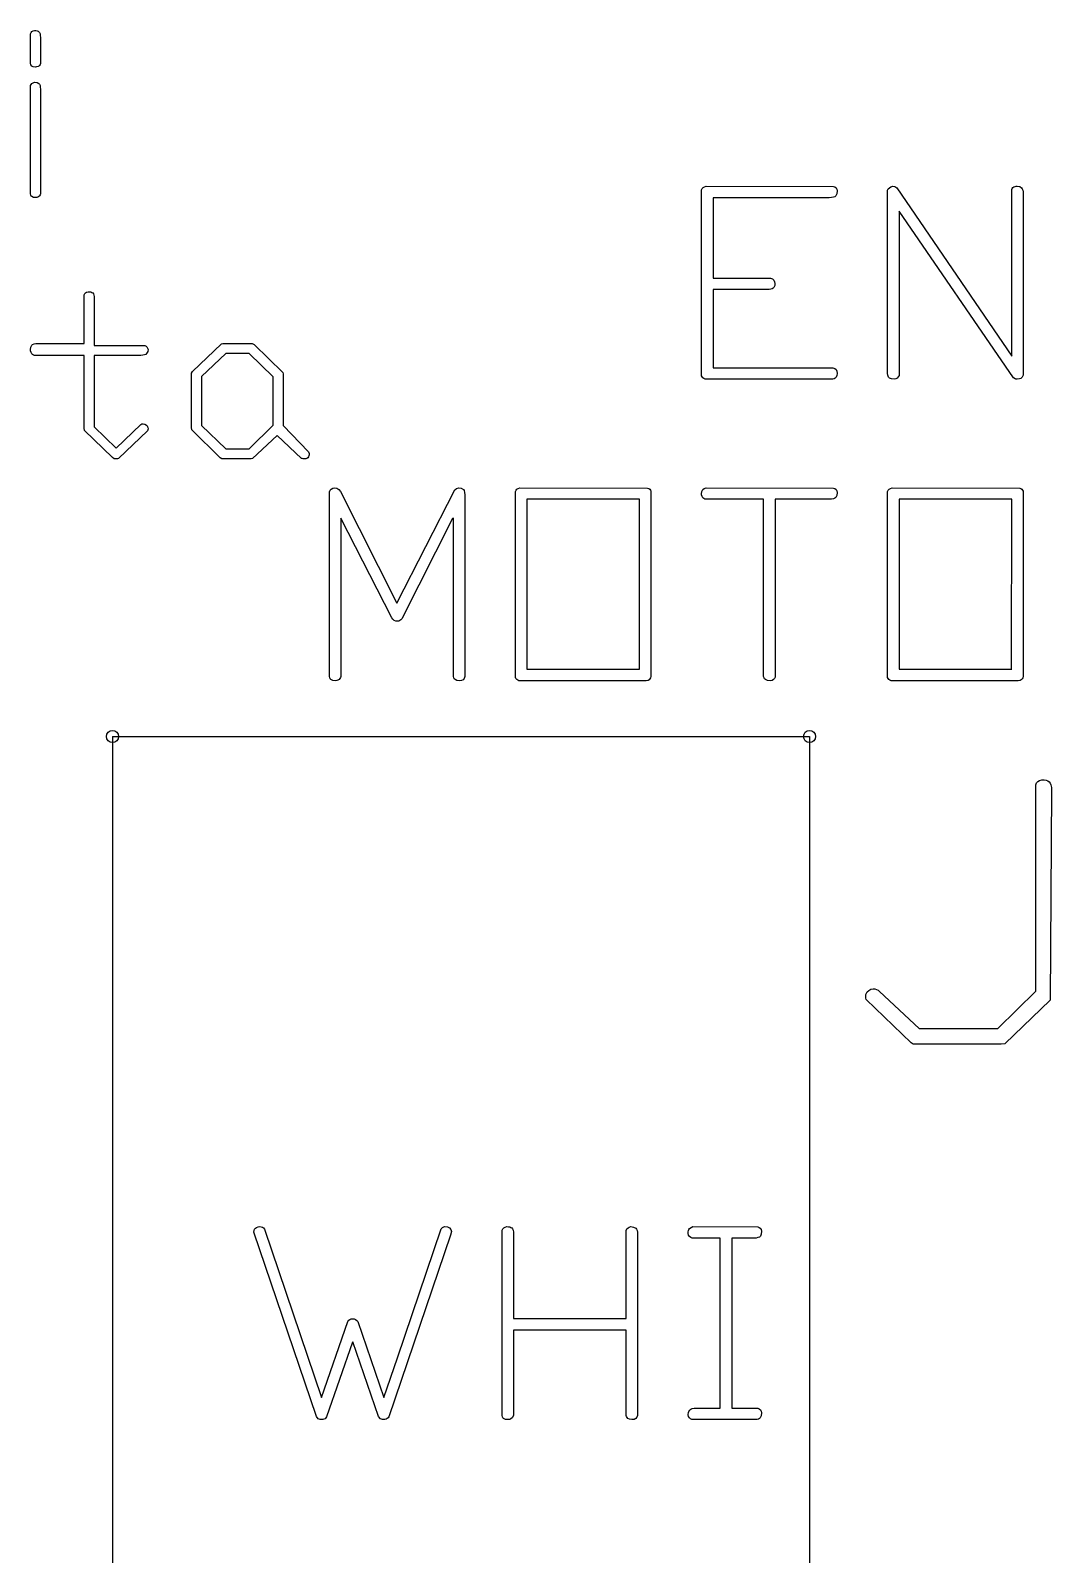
# Paper-space layout 'Sheet1' of a CAD drawing. Header units: millimetres. Extents: x 3 to 419, y -76 to 292.
# Drawn here: x 302.32 to 313.07, y 165.29 to 181.34 of the extents above; entities that cross this region are included whole.
import ezdxf

# ---------------------------------------------------------------- set-up
doc = ezdxf.new("R2010")
doc.units = ezdxf.units.MM

psp = doc.layouts.new('Sheet1')

# ---------------------------------------------------------------- linework, layer by layer
at = {"color": 7, "linetype": 'Continuous'}
for p, q in [((303.1840503, 173.906802), (303.1840503, 158.906802)), ((303.1840503, 173.906802), (310.5240503, 173.906802)), ((310.5240503, 173.906802), (310.5240503, 158.906802))]:
    psp.add_line(p, q, dxfattribs=at)
at = {"color": 7, "linetype": 'Continuous', "flags": 128}
for points in [[(302.4101052, 181.3261472), (302.4166793, 181.3173079), (302.4215901, 181.3045401), (302.4242091, 181.2875163), (302.4251912, 181.2662365), (302.4251912, 181.2662365), (302.4251912, 180.9928734), (302.4251912, 180.9928734), (302.4209353, 180.9817425), (302.4150424, 180.9725758), (302.4081674, 180.9657008), (302.3999829, 180.9607901), (302.384596, 180.955552), (302.3728103, 180.9535877), (302.3728103, 180.9535877), (302.3498936, 180.9562067), (302.3335246, 180.9640639), (302.3237032, 180.9771591), (302.3204293, 180.9954925), (302.3204293, 180.9954925), (302.3204293, 181.3055222), (302.3204293, 181.3055222), (302.3266496, 181.3186175), (302.3361436, 181.3287663), (302.3479293, 181.3359686), (302.3629889, 181.3398972), (302.3629889, 181.3398972), (302.3780484, 181.3389151), (302.3911436, 181.3366234), (302.4016198, 181.3320401), (302.4101317, 181.3261472)], [(302.4087939, 180.7817127), (302.4160246, 180.7732008), (302.4212627, 180.7604329), (302.4242091, 180.7437365), (302.4251912, 180.7227841), (302.4251912, 180.7227841), (302.4251912, 179.6185282), (302.4251912, 179.6185282), (302.4225722, 179.6090341), (302.4170067, 179.6005222), (302.4088222, 179.5923377), (302.3976912, 179.5848079), (302.3976912, 179.5848079), (302.3878698, 179.5812067), (302.3728103, 179.5798972), (302.3728103, 179.5798972), (302.3508758, 179.5825163), (302.3341793, 179.5907008), (302.3282865, 179.5972484), (302.3240305, 179.6067425), (302.3214115, 179.6185282), (302.3204293, 179.6329329), (302.3204293, 179.6329329), (302.3204293, 180.7591234), (302.3204293, 180.7591234), (302.3259948, 180.7712365), (302.3348341, 180.7813853), (302.3472746, 180.7892425), (302.3629889, 180.7951353), (302.3629889, 180.7951353), (302.3895067, 180.7918615), (302.4088222, 180.7817127)], [(310.7755575, 179.6973972), (310.7907765, 179.6924835), (310.8024937, 179.6830341), (310.8108092, 179.669427), (310.8153449, 179.6512841), (310.8153449, 179.6512841), (310.8115652, 179.620668), (310.7998479, 179.5979895), (310.7896426, 179.590052), (310.7749015, 179.5840044), (310.7552467, 179.5806026), (310.7306783, 179.5794686), (310.7306783, 179.5794686), (309.5071693, 179.5794686), (309.5071693, 179.5794686), (309.5071693, 178.732802), (309.5071693, 178.732802), (310.1138211, 178.732802), (310.1138211, 178.732802), (310.1334759, 178.7237305), (310.147461, 178.7112573), (310.1561545, 178.6950044), (310.1588003, 178.6753496), (310.1588003, 178.6753496), (310.1565324, 178.653805), (310.1489729, 178.6349061), (310.1421693, 178.6269686), (310.131208, 178.620543), (310.116089, 178.6152514), (310.0968122, 178.6118496), (310.0968122, 178.6118496), (309.5071693, 178.6118496), (309.5071693, 178.6118496), (309.5071693, 177.7893734), (309.5071693, 177.7893734), (310.767342, 177.7893734), (310.767342, 177.7893734), (310.7885086, 177.7821919), (310.8032497, 177.7700966), (310.8123211, 177.7519538), (310.8153449, 177.7288972), (310.8153449, 177.7288972), (310.8123211, 177.7088645), (310.8024937, 177.6884538), (310.7945562, 177.6797603), (310.782839, 177.6733347), (310.7680979, 177.669555), (310.7499551, 177.668421), (310.7499551, 177.668421), (309.4232586, 177.668421), (309.4232586, 177.668421), (309.4104074, 177.6748466), (309.3998241, 177.6827841), (309.3918866, 177.6926115), (309.386217, 177.7043288), (309.386217, 177.7043288), (309.386217, 177.7595133), (309.386217, 177.7595133), (309.386217, 179.6618675), (309.386217, 179.6618675), (309.3922646, 179.6747186), (309.4024699, 179.685302), (309.4164551, 179.6939954), (309.4342199, 179.700421), (309.4342199, 179.700421), (310.7756574, 179.6973972)], [(311.4442024, 179.6837901), (312.6519312, 177.9095698), (312.6519312, 177.9095698), (312.6519312, 179.6645133), (312.6519312, 179.6645133), (312.6576009, 179.6758526), (312.6651604, 179.685302), (312.6753658, 179.6924835), (312.687461, 179.6977752), (312.687461, 179.6977752), (312.6976664, 179.6996651), (312.7108955, 179.700421), (312.7108955, 179.700421), (312.7369759, 179.6962633), (312.7566307, 179.6837901), (312.7638122, 179.6735847), (312.7687259, 179.6588436), (312.7717497, 179.6403228), (312.7728836, 179.6176442), (312.7728836, 179.6176442), (312.7728836, 177.7099984), (312.7728836, 177.7099984), (312.7611664, 177.6892097), (312.7486932, 177.6767365), (312.7331961, 177.6706889), (312.7108955, 177.668421), (312.7108955, 177.668421), (312.6969104, 177.669177), (312.688217, 177.6710669), (312.688217, 177.6710669), (312.671208, 177.6820282), (312.671208, 177.6820282), (311.4665979, 179.4365936), (311.4665979, 179.4365936), (311.4665979, 177.7069746), (311.4665979, 177.7069746), (311.4579045, 177.6922335), (311.4465652, 177.6808942), (311.4322021, 177.6729567), (311.4148152, 177.668421), (311.4148152, 177.668421), (311.386467, 177.6714448), (311.3641664, 177.6808942), (311.3562289, 177.6884538), (311.3501812, 177.6990371), (311.3467795, 177.7126442), (311.3456455, 177.7288972), (311.3456455, 177.7288972), (311.3456455, 179.6592216), (311.3456455, 179.6592216), (311.3532051, 179.6732067), (311.3649223, 179.684546), (311.3800414, 179.6936175), (311.3993182, 179.700421), (311.3993182, 179.700421), (311.4219967, 179.6962633), (311.4442973, 179.6837901)], [(302.9755149, 178.5764746), (302.9823936, 178.5676353), (302.986977, 178.5548675), (302.9899234, 178.5378436), (302.9909055, 178.5165639), (302.9909055, 178.5165639), (302.9909055, 178.0241829), (302.9909055, 178.0241829), (303.5238817, 178.0241829), (303.5238817, 178.0241829), (303.536977, 178.0176353), (303.5471258, 178.0081413), (303.5543282, 177.9960282), (303.5582567, 177.9806413), (303.5582567, 177.9806413), (303.5546555, 177.9587067), (303.5435246, 177.9384091), (303.5340305, 177.9302246), (303.5209353, 177.9243317), (303.5032567, 177.9207305), (303.481977, 177.919421), (303.481977, 177.919421), (302.9909055, 177.919421), (302.9909055, 177.919421), (302.9909055, 177.1661175), (302.9909055, 177.1661175), (303.223346, 176.9408794), (303.223346, 176.9408794), (303.4823043, 177.1916532), (303.4823043, 177.1916532), (303.4934353, 177.1972186), (303.5068579, 177.1988555), (303.5068579, 177.1988555), (303.5238817, 177.1952544), (303.5409055, 177.1847782), (303.5484353, 177.1772484), (303.5540008, 177.1684091), (303.5572746, 177.1585877), (303.5582567, 177.1474567), (303.5582567, 177.1474567), (303.553346, 177.1242127), (303.553346, 177.1242127), (303.2478996, 176.8344805), (303.2478996, 176.8344805), (303.2377508, 176.8312067), (303.2210543, 176.8298972), (303.2210543, 176.8298972), (303.2014115, 176.8298972), (303.2014115, 176.8298972), (303.1840603, 176.8439746), (303.1840603, 176.8439746), (302.8887627, 177.128796), (302.8887627, 177.128796), (302.8861436, 177.1523675), (302.8861436, 177.1523675), (302.8861436, 177.919421), (302.8861436, 177.919421), (302.3620067, 177.919421), (302.3620067, 177.919421), (302.3515305, 177.9213853), (302.3423639, 177.9269508), (302.3345067, 177.9361175), (302.3276317, 177.9492127), (302.3276317, 177.9492127), (302.3223936, 177.9665639), (302.3204293, 177.9822782), (302.3204293, 177.9822782), (302.3237032, 178.0051948), (302.333852, 178.0254925), (302.343346, 178.0340044), (302.3580782, 178.0402246), (302.3780484, 178.0438258), (302.4032567, 178.0451353), (302.4032567, 178.0451353), (302.8861436, 178.0451353), (302.8861436, 178.0451353), (302.8861436, 178.5568317), (302.8861436, 178.5568317), (302.8913817, 178.5695996), (302.900221, 178.579421), (302.9120067, 178.5859686), (302.9270662, 178.5898972), (302.9270662, 178.5898972), (302.9424532, 178.5889151), (302.9558758, 178.5866234), (302.9666793, 178.5823675), (302.9755186, 178.5764746)], [(304.6742473, 178.0356413), (304.976471, 177.7393615), (304.976471, 177.7393615), (304.9813817, 177.7249567), (304.9813817, 177.7249567), (304.9813817, 177.181177), (304.9813817, 177.181177), (305.2481972, 176.9045401), (305.2481972, 176.9045401), (305.2537627, 176.8871889), (305.2553996, 176.8780222), (305.2553996, 176.8780222), (305.2547448, 176.8698377), (305.2531079, 176.8636175), (305.2531079, 176.8636175), (305.2475424, 176.8515044), (305.2403401, 176.8420103), (305.2315008, 176.8348079), (305.2210246, 176.8298972), (305.2210246, 176.8298972), (305.2043282, 176.8302246), (305.1912329, 176.8312067), (305.1810841, 176.8325163), (305.1745365, 176.8344805), (305.1745365, 176.8344805), (304.9195067, 177.0747782), (304.9195067, 177.0747782), (304.6598936, 176.8321889), (304.6598936, 176.8321889), (304.6425424, 176.8298972), (304.6425424, 176.8298972), (304.3338222, 176.8298972), (304.3338222, 176.8298972), (304.3190901, 176.8393913), (304.3190901, 176.8393913), (304.0198639, 177.135671), (304.0198639, 177.135671), (304.0175722, 177.1595698), (304.0175722, 177.1595698), (304.0175722, 177.7321591), (304.0175722, 177.7321591), (304.0273936, 177.7491829), (304.0273936, 177.7491829), (304.3321853, 178.0402246), (304.3321853, 178.0402246), (304.3472448, 178.0451353), (304.3472448, 178.0451353), (304.6543282, 178.0428436), (304.6543282, 178.0428436), (304.6742984, 178.0356413)], [(304.876605, 177.6938555), (304.6219174, 177.9403734), (304.6219174, 177.9403734), (304.3770365, 177.9403734), (304.3770365, 177.9403734), (304.1223341, 177.6961472), (304.1223341, 177.6961472), (304.1223341, 177.181177), (304.1223341, 177.181177), (304.3770365, 176.9346591), (304.3770365, 176.9346591), (304.6219174, 176.9346591), (304.6219174, 176.9346591), (304.8766198, 177.183796), (304.8766198, 177.183796), (304.8766198, 177.6938555)], [(305.56635, 176.5087901), (305.5833985, 176.4864895), (305.5833985, 176.4864895), (306.179467, 175.3106055), (306.179467, 175.3106055), (306.7872527, 176.5031204), (306.7872527, 176.5031204), (306.8065295, 176.5171055), (306.829586, 176.525421), (306.829586, 176.525421), (306.8537765, 176.5212633), (306.8806128, 176.5087901), (306.8806128, 176.5087901), (306.8866604, 176.4959389), (306.8911961, 176.4766621), (306.893842, 176.4505817), (306.8945979, 176.4180758), (306.8945979, 176.4180758), (306.8945979, 174.5376442), (306.8945979, 174.5376442), (306.8874164, 174.5183675), (306.8753211, 174.5043823), (306.8571783, 174.4960669), (306.8341217, 174.493421), (306.8341217, 174.493421), (306.8103092, 174.4968228), (306.7906545, 174.5070282), (306.7830949, 174.5153436), (306.7778033, 174.525927), (306.7747795, 174.5387782), (306.7736455, 174.5538972), (306.7736455, 174.5538972), (306.7736455, 176.2064091), (306.7736455, 176.2064091), (306.7653301, 176.2007395), (306.7653301, 176.2007395), (306.2301158, 175.14543), (306.2301158, 175.14543), (306.2210443, 175.1344686), (306.210461, 175.1269091), (306.1987437, 175.1219954), (306.1851366, 175.1204835), (306.1851366, 175.1204835), (306.1666158, 175.1227514), (306.1507408, 175.129555), (306.1371336, 175.1405163), (306.1261723, 175.1563913), (306.1261723, 175.1563913), (305.5883122, 176.2064091), (305.5883122, 176.2064091), (305.5883122, 174.5372663), (305.5883122, 174.5372663), (305.5852884, 174.5266829), (305.5788628, 174.5168555), (305.5694134, 174.5074061), (305.5565622, 174.4990907), (305.5565622, 174.4990907), (305.5452229, 174.4949329), (305.527836, 174.493421), (305.527836, 174.493421), (305.5025116, 174.4964448), (305.4832348, 174.5058942), (305.4764312, 174.5134538), (305.4715176, 174.5240371), (305.4684937, 174.5376442), (305.4673598, 174.5538972), (305.4673598, 174.5538972), (305.4673598, 176.4842216), (305.4673598, 176.4842216), (305.4752973, 176.5000966), (305.4873926, 176.5121919), (305.5036455, 176.5208853), (305.5240562, 176.525421), (305.5240562, 176.525421), (305.5474908, 176.5212633), (305.5663896, 176.5087901)], [(308.8173065, 176.5227752), (308.830214, 176.5186175), (308.8407973, 176.5118139), (308.8487348, 176.5019865), (308.8540265, 176.4895133), (308.8540265, 176.4895133), (308.8540265, 176.4426442), (308.8540265, 176.4426442), (308.8540265, 174.5376442), (308.8540265, 174.5376442), (308.8498687, 174.524793), (308.8434432, 174.5134538), (308.8343717, 174.5040044), (308.8230324, 174.4960669), (308.8230324, 174.4960669), (308.8029997, 174.493421), (308.8029997, 174.493421), (307.4634521, 174.493421), (307.4634521, 174.493421), (307.4506009, 174.4998466), (307.4400176, 174.5077841), (307.4320801, 174.5176115), (307.4267884, 174.5293288), (307.4267884, 174.5293288), (307.4267884, 174.5845133), (307.4267884, 174.5845133), (307.4267884, 176.4868675), (307.4267884, 176.4868675), (307.432836, 176.4997186), (307.4430414, 176.510302), (307.4570265, 176.5189954), (307.4747914, 176.525421), (307.4747914, 176.525421), (308.8173628, 176.5227752)], [(310.7755575, 176.5223972), (310.7907765, 176.5174835), (310.8024937, 176.5080341), (310.8108092, 176.494427), (310.8153449, 176.4762841), (310.8153449, 176.4762841), (310.8115652, 176.445668), (310.7994699, 176.4229895), (310.7892646, 176.415052), (310.7745235, 176.4090044), (310.7548687, 176.4056026), (310.7303003, 176.4044686), (310.7303003, 176.4044686), (310.1603122, 176.4044686), (310.1603122, 176.4044686), (310.1603122, 174.5319746), (310.1603122, 174.5319746), (310.1538866, 174.5172335), (310.1433033, 174.5058942), (310.1289402, 174.4979567), (310.1100414, 174.493421), (310.1100414, 174.493421), (310.0809372, 174.4964448), (310.0582586, 174.5058942), (310.0499432, 174.5138317), (310.0442735, 174.524793), (310.0404937, 174.5391561), (310.0393598, 174.556921), (310.0393598, 174.556921), (310.0393598, 176.4044686), (310.0393598, 176.4044686), (309.4342199, 176.4044686), (309.4342199, 176.4044686), (309.4221247, 176.4063585), (309.4111634, 176.4120282), (309.400958, 176.4210996), (309.3918866, 176.4339508), (309.3918866, 176.4339508), (309.3877289, 176.4502038), (309.386217, 176.4634329), (309.386217, 176.4634329), (309.3892408, 176.4872454), (309.3983122, 176.5057663), (309.4130533, 176.5182395), (309.4342199, 176.525421), (309.4342199, 176.525421), (310.7756574, 176.5223972)], [(312.7361927, 176.5227752), (312.7490711, 176.5186175), (312.7596545, 176.5118139), (312.767592, 176.5019865), (312.7728836, 176.4895133), (312.7728836, 176.4895133), (312.7728836, 176.4426442), (312.7728836, 176.4426442), (312.7728836, 174.5376442), (312.7728836, 174.5376442), (312.7687259, 174.524793), (312.7623003, 174.5134538), (312.7532289, 174.5040044), (312.7418896, 174.4960669), (312.7418896, 174.4960669), (312.7218568, 174.493421), (312.7218568, 174.493421), (311.3823092, 174.493421), (311.3823092, 174.493421), (311.369458, 174.4998466), (311.3588747, 174.5077841), (311.3509372, 174.5176115), (311.3456455, 174.5293288), (311.3456455, 174.5293288), (311.3456455, 174.5845133), (311.3456455, 174.5845133), (311.3456455, 176.4868675), (311.3456455, 176.4868675), (311.3516932, 176.4997186), (311.3618985, 176.510302), (311.3758836, 176.5189954), (311.3936485, 176.525421), (311.3936485, 176.525421), (312.7362199, 176.5227752)], [(308.7330256, 174.6143734), (308.7330741, 176.4044686), (308.7330741, 176.4044686), (307.5477408, 176.4044686), (307.5477408, 176.4044686), (307.5477408, 174.6143734), (307.5477408, 174.6143734), (308.7330741, 174.6143734)], [(312.6519117, 174.6143734), (312.6519312, 176.4044686), (312.6519312, 176.4044686), (311.4665979, 176.4044686), (311.4665979, 176.4044686), (311.4665979, 174.6143734), (311.4665979, 174.6143734), (312.6519312, 174.6143734)], [(313.0476866, 173.430637), (313.058142, 173.4171735), (313.0659094, 173.3969782), (313.0700521, 173.370569), (313.0716055, 173.3379459), (313.0716055, 173.3379459), (313.0560707, 171.1325191), (313.0560707, 171.1325191), (312.5796695, 170.6711349), (312.5796695, 170.6711349), (312.5413503, 170.6675101), (312.5413503, 170.6675101), (311.6159928, 170.6675101), (311.6159928, 170.6675101), (311.5926905, 170.6825271), (311.5926905, 170.6825271), (311.1199141, 171.1366617), (311.1199141, 171.1366617), (311.117325, 171.1511608), (311.1162893, 171.1734274), (311.1162893, 171.1734274), (311.117325, 171.1894801), (311.1199141, 171.1993188), (311.1199141, 171.1993188), (311.1318242, 171.2195141), (311.1483946, 171.2345311), (311.1685899, 171.2454054), (311.1934456, 171.2511015), (311.1934456, 171.2511015), (311.2120874, 171.249548), (311.2291757, 171.2438519), (311.2452284, 171.2350489), (311.2592097, 171.2221032), (311.2592097, 171.2221032), (311.6765786, 170.8332148), (311.6765786, 170.8332148), (312.5076915, 170.8332148), (312.5076915, 170.8332148), (312.9059008, 171.225728), (312.9059008, 171.225728), (312.9059008, 173.3985317), (312.9059008, 173.3985317), (312.914186, 173.4187269), (312.9276495, 173.4342618), (312.9457735, 173.4451361), (312.9690757, 173.4513501), (312.9690757, 173.4513501), (312.9949671, 173.4503144), (313.0167158, 173.4461718), (313.034322, 173.4399579), (313.0477855, 173.430637)], [(304.7835622, 168.7217246), (305.384971, 166.9478823), (305.384971, 166.9478823), (305.6616496, 167.7495698), (305.6616496, 167.7495698), (305.671099, 167.7616651), (305.6828162, 167.7703585), (305.6964234, 167.7752722), (305.7122984, 167.7771621), (305.7122984, 167.7771621), (305.7293073, 167.7752722), (305.7440484, 167.7696026), (305.7561436, 167.7601532), (305.765971, 167.746924), (305.765971, 167.746924), (306.0400037, 166.9478823), (306.0400037, 166.9478823), (306.1836347, 167.3670579), (306.1836347, 167.3670579), (306.6440097, 168.7243704), (306.6440097, 168.7243704), (306.6602627, 168.7383555), (306.6806734, 168.746671), (306.6806734, 168.746671), (306.7097776, 168.7432692), (306.7317002, 168.7334419), (306.7464412, 168.7171889), (306.7540008, 168.6941323), (306.7540008, 168.6941323), (306.7426615, 168.6582246), (306.7426615, 168.6582246), (306.0932984, 166.7449091), (306.0932984, 166.7449091), (306.0853609, 166.7339478), (306.0759115, 166.7252544), (306.0641942, 166.7188288), (306.0509651, 166.714671), (306.0509651, 166.714671), (306.0256407, 166.7169389), (306.0059859, 166.7229865), (306.0059859, 166.7229865), (305.9833073, 166.747555), (305.9833073, 166.747555), (305.7153222, 167.5348794), (305.7153222, 167.5348794), (305.7096526, 167.5295877), (305.7096526, 167.5295877), (305.4386436, 166.7445311), (305.4386436, 166.7445311), (305.4310841, 166.7335698), (305.4216347, 166.7248764), (305.4110514, 166.7184508), (305.3989561, 166.714671), (305.3989561, 166.714671), (305.3713639, 166.7169389), (305.3509532, 166.7229865), (305.3509532, 166.7229865), (305.3312984, 166.7479329), (305.3312984, 166.7479329), (304.6736198, 168.6888407), (304.6736198, 168.6888407), (304.6755097, 168.7054716), (304.6808014, 168.7190788), (304.6894948, 168.7300401), (304.701968, 168.7383555), (304.701968, 168.7383555), (304.718221, 168.7447811), (304.7329621, 168.746671), (304.7329621, 168.746671), (304.7488371, 168.7451591), (304.7624442, 168.7406234), (304.7741615, 168.7326859), (304.7836109, 168.7217246)], [(307.3896561, 168.7326859), (307.3973162, 168.7232365), (307.4029859, 168.7088734), (307.4060097, 168.6895966), (307.4071436, 168.6654061), (307.4071436, 168.6654061), (307.4071436, 167.779052), (307.4071436, 167.779052), (308.592477, 167.779052), (308.592477, 167.779052), (308.592477, 168.7073615), (308.592477, 168.7073615), (308.6007924, 168.7224805), (308.6121317, 168.7341978), (308.6253609, 168.7421353), (308.6416139, 168.746671), (308.6416139, 168.746671), (308.6703401, 168.7428913), (308.6930186, 168.731552), (308.7020901, 168.7217246), (308.7085157, 168.7069835), (308.7122954, 168.6877067), (308.7134293, 168.6638942), (308.7134293, 168.6638942), (308.7134293, 166.7588942), (308.7134293, 166.7588942), (308.7062478, 166.7396175), (308.6941526, 166.7256323), (308.6760097, 166.7173169), (308.6529532, 166.714671), (308.6529532, 166.714671), (308.6291407, 166.7180728), (308.6094859, 166.7282782), (308.6019264, 166.7362157), (308.5966347, 166.746799), (308.5936109, 166.7592722), (308.592477, 166.7743913), (308.592477, 166.7743913), (308.592477, 167.6580996), (308.592477, 167.6580996), (307.4071436, 167.6580996), (307.4071436, 167.6580996), (307.4071436, 166.7607841), (307.4071436, 166.7607841), (307.3965603, 166.7384835), (307.3753936, 166.7199627), (307.3753936, 166.7199627), (307.3640543, 166.7161829), (307.3466674, 166.714671), (307.3466674, 166.714671), (307.321343, 166.7176948), (307.3020662, 166.7271442), (307.2952627, 166.7347038), (307.290349, 166.7456651), (307.2873252, 166.7588942), (307.2861912, 166.7755252), (307.2861912, 166.7755252), (307.2861912, 168.7081175), (307.2861912, 168.7081175), (307.2933728, 168.7228585), (307.3043341, 168.7341978), (307.3179412, 168.7421353), (307.3353282, 168.746671), (307.3353282, 168.746671), (307.3527151, 168.7459151), (307.3678341, 168.7432692), (307.3799293, 168.7387335), (307.3897567, 168.7326859)], [(309.978405, 168.7436472), (309.9936347, 168.7387335), (310.005352, 168.7292841), (310.0136674, 168.715677), (310.0182032, 168.6975341), (310.0182032, 168.6975341), (310.0155573, 168.6688079), (310.0072418, 168.6457514), (310.0072418, 168.6457514), (309.9959026, 168.6370579), (309.9800276, 168.6306323), (309.9603728, 168.6268526), (309.9365603, 168.6257186), (309.9365603, 168.6257186), (309.7052389, 168.6257186), (309.7052389, 168.6257186), (309.7052389, 166.8356234), (309.7052389, 166.8356234), (309.9800276, 166.8356234), (309.9800276, 166.8356234), (309.9947686, 166.8280639), (310.0061079, 166.8171026), (310.0136674, 166.8031175), (310.0182032, 166.7853526), (310.0182032, 166.7853526), (310.0151793, 166.7562484), (310.005352, 166.7335698), (309.9974145, 166.7252544), (309.9860752, 166.7195847), (309.9713341, 166.715805), (309.9531912, 166.714671), (309.9531912, 166.714671), (309.2853073, 166.714671), (309.2853073, 166.714671), (309.2701883, 166.7218526), (309.258471, 166.7328139), (309.2501555, 166.746421), (309.2456198, 166.7638079), (309.2456198, 166.7638079), (309.2497776, 166.794424), (309.2618728, 166.8167246), (309.2724561, 166.8250401), (309.2879532, 166.8310877), (309.3087418, 166.8344895), (309.3340662, 166.8356234), (309.3340662, 166.8356234), (309.5842865, 166.8356234), (309.5842865, 166.8356234), (309.5842865, 168.6257186), (309.5842865, 168.6257186), (309.2894651, 168.6257186), (309.2894651, 168.6257186), (309.2724561, 168.6321442), (309.2596049, 168.6427276), (309.2505335, 168.6570907), (309.2456198, 168.6759895), (309.2456198, 168.6759895), (309.2463758, 168.6922425), (309.2490216, 168.7062276), (309.2535573, 168.7171889), (309.2596049, 168.7258823), (309.2754799, 168.7383555), (309.2936228, 168.746671), (309.2936228, 168.746671), (309.9785157, 168.7436472)]]:
    psp.add_lwpolyline(points, dxfattribs=at)
at = {"color": 7, "linetype": 'Continuous'}
for centre in [(303.1840503, 173.906802), (303.1840503, 173.906802), (310.5240503, 173.906802), (310.5240503, 173.906802)]:
    psp.add_circle(centre, 0.0635, dxfattribs=at)

doc.saveas('drawing.dxf')
